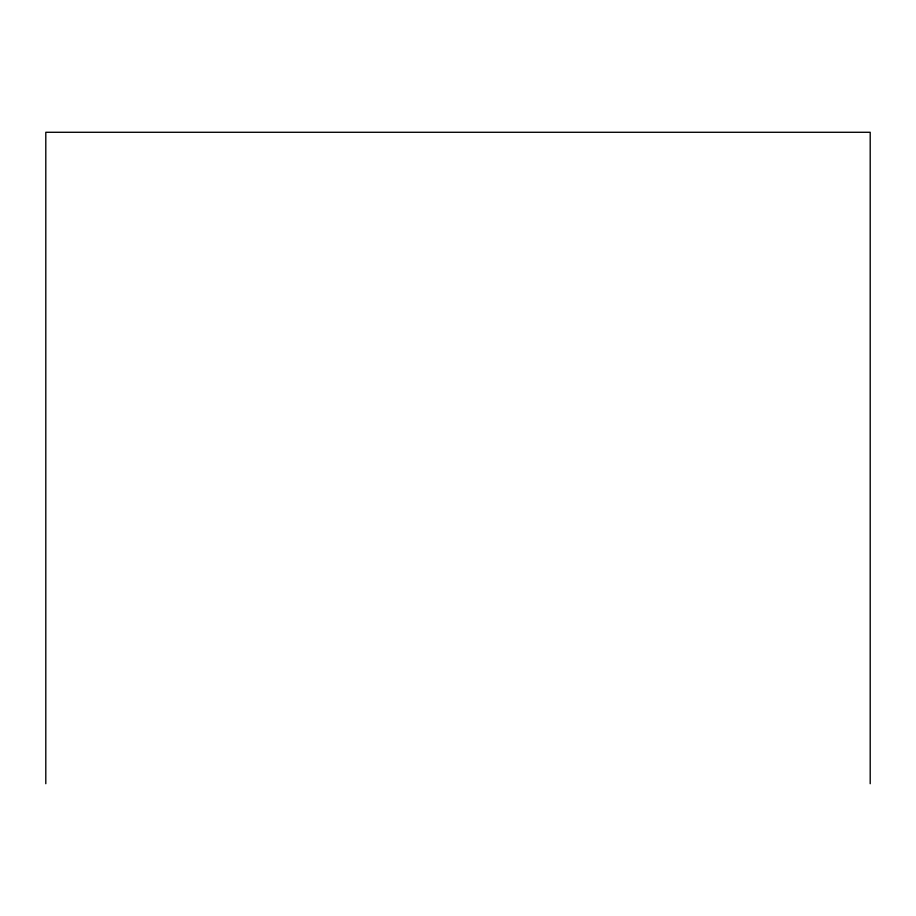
<?xml version="1.0" encoding="UTF-8"?>
<svg xmlns="http://www.w3.org/2000/svg" width="916" height="916" viewBox="0 0 916 916"><rect width="100%" height="100%" fill="white"/><g stroke="black" fill="none" stroke-linecap="round" stroke-linejoin="round"><path stroke-width="1.37" d="M870.2 783.718L870.2 132.282L45.8 132.282L45.8 783.718"/></g></svg>
